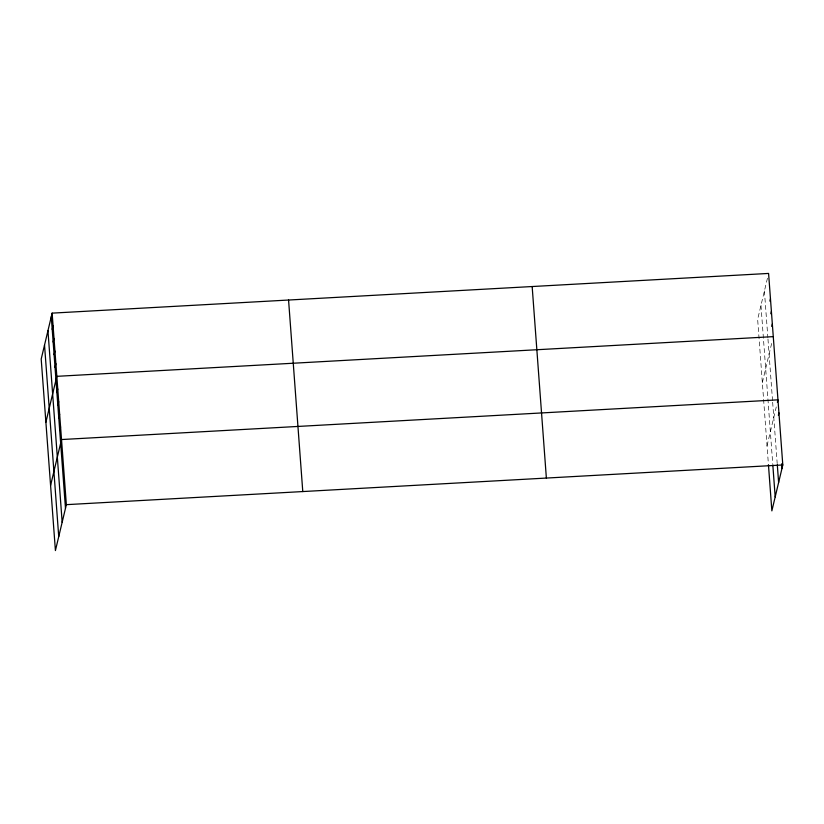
<?xml version="1.0" encoding="UTF-8"?>
<svg xmlns="http://www.w3.org/2000/svg" width="824" height="824" viewBox="0 0 824 824"><rect width="100%" height="100%" fill="white"/><g stroke="black" fill="none" stroke-linecap="round" stroke-linejoin="round"><path stroke-width="0.62" stroke-dasharray="4.12 3.09" d="M767.453 278.213L757.647 319.341L768.349 463.51M762.344 382.542L772.139 341.424M767.031 445.753L776.27 406.953M764.404 291.006L767.875 337.778M767.968 339.045L772.562 400.979M772.654 402.246L777.207 463.593M760.974 305.385L772.727 463.768"/><path stroke-width="1.24" d="M52.139 313.13L41.2 359.037L55.414 550.566L66.353 504.659L52.139 313.13L768.586 273.434L782.8 464.963L771.861 510.87L768.442 464.695M52.211 329.394L53.076 325.768M53.148 342.032L54.013 338.417M54.085 354.67L54.951 351.055M55.023 367.308L55.888 363.693M45.886 422.238L56.825 376.331L773.283 336.635M56.897 392.595L57.762 388.979M57.845 405.233L58.7 401.618M58.782 417.881L59.637 414.256M59.719 430.519L60.574 426.894M50.583 485.449L61.512 439.542L777.969 399.846L777.393 402.256M61.625 456.187L62.48 452.561M62.583 469.206L63.448 465.591M63.551 482.236L64.416 478.61M64.519 495.255L65.384 491.64M769.894 301.131L770.461 298.71M770.831 313.769L771.408 311.359M771.769 326.407L772.346 323.997M778.361 415.275L778.938 412.865M66.353 504.659L782.8 464.963M781.585 463.85L781.935 468.578M777.3 464.777L778.618 482.534M772.819 464.942L775.188 496.913M532.16 286.536L546.374 478.064M288.565 300.029L302.779 491.557M51.273 316.746L65.487 508.274M47.947 330.702L62.161 522.231M44.527 345.081L58.731 536.609"/></g></svg>
